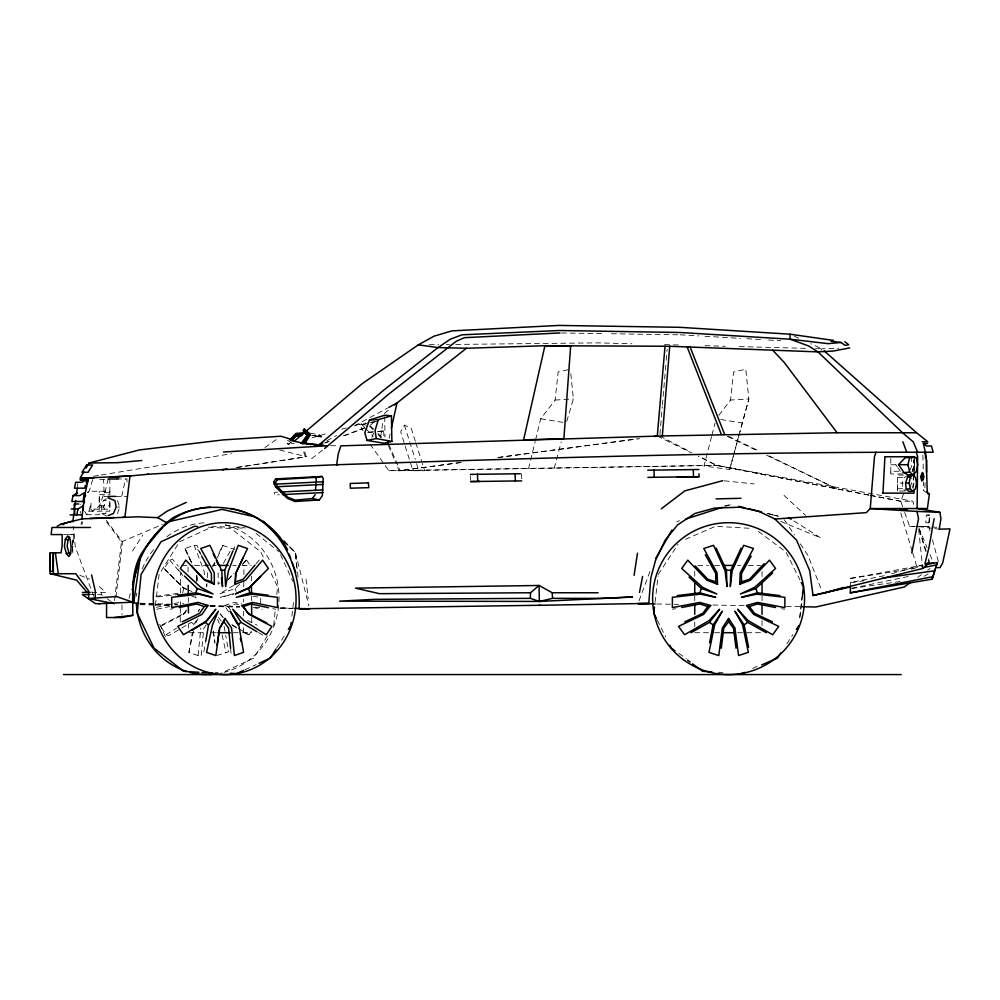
<?xml version="1.0" encoding="UTF-8"?>
<svg xmlns="http://www.w3.org/2000/svg" width="1000" height="1000" viewBox="0 0 1000 1000"><rect width="100%" height="100%" fill="white"/><g stroke="black" fill="none" stroke-linecap="round" stroke-linejoin="round"><path stroke-width="0.75" stroke-dasharray="5 3.75" d="M99.262 502.788L99.262 494.363L109.838 494.363L109.838 491.225L89.237 491.225L87.238 492.6M109.838 502.788L109.838 509.15L90.763 509.15L91.05 502.788L89.075 511.225L86.512 514.725L84.663 511.225L109.838 511.175L109.838 497.05M694.737 626.6L694.737 622.013M694.737 600.6L694.737 596.013M694.737 576.138L694.737 570.025M902.55 473.925L890.8 473.925L890.8 471.25L900.288 471.25L904.188 473.263M904.475 491.05L897.575 491.05L897.575 483.075L903.213 483.075M384.712 416.65L384.988 437.062M926.787 492.925L923.462 490.475L923.512 481.875M218.15 572.812L218.1 584.275L220.938 581.838M180.212 622.013L180.338 608.25M180.35 606.725L180.413 599.075M180.475 592.962L180.65 573.088M243.35 632.712L243.4 626.6M243.5 615.887L243.538 611.312M243.625 602.137L243.65 599.075M243.762 586.85L243.8 582.263M243.875 574.612L243.95 565.438M196.713 581.838L196.788 574.938M260.675 603.2L260.738 597.312L251.713 596.263M913.088 488.5L913.275 477.863M913.375 471.788L913.575 459.637M914.388 470.4L914.625 456.737L914.3 470.688M850.425 587.163L850.6 578.4L922.138 565.3M914.575 459.387L914.35 469.312M925.013 482.825L924.862 490.475L923.462 490.475M72.825 552.837L72.287 539.95M206.962 583.6L206.788 586.587L205.525 579.462M207.288 577.65L207.712 570.212M930 530.938L928.787 526.538L929.475 514.25M928.713 522.788L925.8 522.788L926.35 515.087L929.65 515.087L929.075 522.788L927.613 522.788M659.938 434.462L662.288 406.613M662.425 405.062L666.075 361.737M666.213 360.2L667.125 349.363M80.225 513.362L80.412 511.525M206.137 625L203.812 628.35L201.163 655.938L198.088 655.562L200.85 627.975M273.688 625.538L275.4 608.475M276.8 594.525L277.575 586.763L270.2 571.413M535.538 439.95L540.712 418.8L555.112 400.05L558.15 372L570.35 369.225M718.85 415.288L730.55 400.05L733.587 372L745.788 369.225L748.85 398.975L739.875 431.987M802.35 594.7L799.575 619.362L802.487 594.525M72.062 551.263L74 534.575L64.6 534.575M655.037 602.288L658.1 575.925M114.525 600.562L121.45 541.912L105.3 520.35M115.9 597.413L122.463 541.85L106.312 520.288M155.438 605.388L159.113 574.375L177.938 544.388M291.875 616.225L293.712 600.725M77.475 486.737L77.875 483.688M72.487 545.475L74 534.575L63.663 534.587M380.637 437.038L383.025 420.812M203.888 651.825L205.438 642.85M81.075 524.587L81.525 521.688M82.037 524.45L82.525 521.638M198.088 655.562L188.9 652.387L192.362 632.45M193.525 630.887L188.9 652.387M121.75 496.388L125.5 478.975M389.1 438.387L390.087 433.963M108.138 478.975L104.113 496.388L108.05 496.388M528.525 468.663L535.175 441.463M711.587 436.5L703.975 466.025L729.675 469.5L739.463 433.488M711.963 435.025L715.013 423.225M129.025 598.325L131.363 589.338M729.675 469.5L748.85 398.975L730.55 400.05M554.237 468.25L561.237 441.925M92.65 479.637L89.237 491.225L87.3 493.312M566.737 421.425L573.4 398.975L570.5 370.712M912.663 487.475L914 483.1M182.575 592.825L183.938 588.475L164.037 568.475L169.8 560.138L172.475 559.15L178.412 566.263M117.487 500.562L119.612 507.038L117.487 513.5L114.688 514.837M912.125 471.825L914.475 464.712L913.787 460.438M90.763 509.15L92.737 511.175L99.675 505.763L104.125 492.7L103.612 479.637M106.737 516.188L102.05 513.5L101.088 507.038L103.338 500.562L108.05 497.887M102.05 513.5L106.062 513.5L103.65 507.038L106.062 500.562L103.338 500.562M639.05 600.775L651.213 568.15M910.15 469.963L912.075 464.787L911.35 458.325M902.712 506.838L900.738 501.262L904.013 492.625M912.175 471.05L914.9 463.862M910.062 487.3L911.675 483.075L911.038 477.425M233.612 549.5L234.788 546.737M213.675 566.062L214.9 563.3M217.362 557.788L222.9 545.35L217.475 556.1M371.812 437.413L373.713 433.263M212.463 566.875L214.975 561.487M821.062 350.275L821.838 348.775L838.875 348.25M198.1 618.663L194.675 624.913L191.363 622.35L168.725 635.7L166.15 634.738L160.525 626.413L161.488 625.15L184.363 613.263L185.9 611.025M415.337 441.238L411.262 428.425L404.387 425.075L400.688 431.788L412.938 470.737L424.663 470.737L422.362 463.425M223.412 563.362L231.675 548.513L234.613 549.325M318.775 436.637L319.675 435L321.737 436.85L312.15 435.275M267.325 635.962L253.8 658.125L220.263 673.612M193.7 624.775L197.562 618.587M276.863 647.7L285.05 634.663M242.387 564.6L247.225 559.15L241.988 564.75M198.038 611.85L199.7 609.225L196.612 612.337M132.45 551.062L142.8 535.075M658.288 574.375L678.037 544.388M786.862 643.787L792.875 634.663M243.025 631.775L249.6 635.7L248.912 634.738L251.388 631.163M186.562 609.9L183.363 614.4L160.525 626.413M186.1 611.05L183.363 614.4L184.363 613.263M290.688 442.3L288.825 444.562L287.413 443.638L289.188 440.9M255.987 563.888L259.95 559.15M288.612 444.4L287.137 443.2L288.612 444.4L290.613 442.1M228.388 579.312L233.612 573.713M227.662 580.225L233.975 573.525M233.912 585.212L219.387 593.962L235.275 588.475L240.562 583.3M370.525 425.037L375.138 421.2M384.338 413.525L390.087 408.738M311.65 458.663L323.45 449.412M917.75 577.3L921.45 574.663M927.613 570.25L930.075 568.488M264.925 447.575L277.288 438.85M908.012 475.087L904.338 477.425L902.188 483.075L902.8 488.713L905.85 491.05M166.15 634.738L176.612 628.112M924.112 576.225L928.088 574.075M326.95 440.688L336.575 435.513M354.425 425.9L387.388 408.15M752.6 668.438L758.112 665.85M676.612 521.975L679.438 520.662M179.575 541.775L213.4 526.3L245.425 528.312M244.95 669.737L256.225 664.575M685.487 539.3L715.588 526.3L749.887 528.312M121.45 541.912L162.275 524.462M324.5 442.938L330.3 440.763M343.325 435.838L365.037 427.638M325.513 442.887L328.413 441.788M344.325 435.775L364.6 428.125M228.7 611.85L224.363 605.487L228.238 606.538L235.662 603.962L240.062 604.85M216.675 655.525L228.6 651.762L225.7 635.325M191.8 563.138L184.938 548.513L194.175 545.325L197.037 545.35L201.188 555.025M725.5 506.35L731.438 504.45L722.962 506.275M224.363 605.487L234.225 602.425L241.562 603.862M311.925 437.812L328.288 433.075M341.675 429.212L346.138 427.925M355.062 425.35L365.637 423.062M891.688 573.737L923.075 564.725M233.612 593.638L220.375 597.3L233.65 594.163M912.562 568.725L923.012 565.837M156.762 609.275L169.913 606.462M851.925 588.3L909.587 576.225M156.387 607.312L172.475 603.95M173.938 603.638L179.788 602.425L183.863 603.575M884.163 575.7L850.512 582.638L864.2 580.712M170.387 609.275L173.325 608.688M672.613 609.275L675.638 608.688M371.763 422.062L377.875 421.062M93.6 476.213L99.725 475.213M101.263 474.963L231.5 453.7M850.6 578.4L913.888 568.55M236.225 467.512L305.3 456.812L302.55 448.5M237.237 467.463L306.312 456.763L303.562 448.45M364.588 427.4L361.337 424.075L368.575 422.987M370.012 422.762L374.35 422.113M851.938 588.4L902.638 581.138M461.05 462.438L399.237 470.737L396.825 465.163M498.137 457.45L637.2 438.775M460.913 462.512L399.237 470.737L716.587 465.375L912.962 501.262L913.975 505.75M497.912 457.587L639.763 438.675M178.05 593.413L156.95 596.163L155 597.312L179 594.35M367.688 432.425L376.375 431.575M377.825 431.438L384.663 430.875L365.2 432.7M555.112 400.05L573.4 398.975M277.725 492.15L274.613 492.3L274.613 494.988L279.288 494.75M370.163 444.2L388.812 470.675L717.588 465.325M916.312 526.7L928.787 526.538M429.237 344.725L438.6 344.613M446.388 344.538L449.513 344.5M455.737 344.425L597.612 342.863L631.862 343.762M71.062 546.425L73.112 546.425M291.575 443.45L294.212 443.45M890.8 464.787L896.875 464.787M388.812 470.675L400.25 470.675L388.787 444.225M903.55 475.087L897.575 475.087L897.575 491.05M897.575 477.425L905.05 477.425M116.237 478.975L126.975 478.975L126.975 484.775M99.812 479.637L109.838 479.637L109.838 495.6M897.575 488.713L903.55 488.713M104.125 492.7L109.838 492.7M115.662 496.388L126.975 496.388M870.438 495.412L900.738 501.262L912.962 501.262M99.675 505.763L109.838 505.763M101.088 507.038L103.65 507.038M117.3 507.038L119.612 507.038M86.512 514.725L99.262 514.725L99.262 491.225M927.475 515.087L928.162 515.087M928.625 515.087L929.65 515.087M182.262 565.438L186.887 565.438M194.6 565.438L203.85 565.438M212.7 565.438L216.188 565.438M232.75 565.438L236.238 565.438M242 565.438L251.25 565.438M697.8 565.438L708.512 565.438M714.625 565.438L720.738 565.438M737.562 565.438L740.625 565.438M748.275 565.438L760.5 565.438M91.812 592.425L105.738 592.425L96.662 584.25M88.875 594.587L101.25 594.587L105.95 597.875M189.363 632.712L205.588 632.712M211.762 632.712L216.388 632.712M233.35 632.712L241.062 632.712M242.6 632.712L251.863 632.712M694.737 632.712L708.512 632.712M714.625 632.712L720.738 632.712M737.562 632.712L745.212 632.712M746.737 632.712L762.038 632.712M926.888 526.538L918.363 526.525L933.263 528.425M330.6 445.675L339.062 445.763M561.512 332.975L603.663 333.638M611.475 333.75L678.6 334.8M904.688 512.425L909.625 526.375L915.45 526.475M656.712 603.975L678.562 604.388M712.887 605.037L745.662 605.662M786.225 606.425L801.838 606.725M140.013 604.7L154.012 605.05M155.575 605.087L169.575 605.425M210.025 606.413L239.587 607.137M255.138 607.513L259.812 607.625M280.038 608.125L292.488 608.425M664.562 344.625L678.575 345M705.05 345.7L725.288 346.225M739.3 346.6L807.812 348.4M815.6 348.612L821.838 348.775L810.75 343.7M140.113 603.85L154.113 604.263M155.662 604.312L172.763 604.812M174.325 604.862L177.425 604.95M210.087 605.913L239.625 606.788M280.05 607.975L292.488 608.35L280.087 607.863M140.287 603.237L177.562 604.462M210.188 605.55L239.7 606.525M909.625 526.375L914.975 526.638M680.163 334.825L698.763 335.913M704.963 336.275L740.612 338.375M746.812 338.738L760.763 339.55M768.512 340.012L780.9 340.737M718.188 672.237L722.862 672.513M208.263 527.163L231.163 528.587L260.812 551.888L264.163 558.862M215.138 672.275L218.188 672.463M724.287 480.825L754.175 483.938M931.825 526.875L937.887 527.537M934.75 528.625L939.225 529.188M311.6 435.462L321.737 436.85L312.562 435.262M225.3 525.1L245.362 527.938M720.7 419.525L741.938 422.912M540.712 418.8L566.3 422.912M364.7 424.875L359.525 424.062L363.013 430.8M868.925 495.125L716.587 465.375L698.662 456.525M868.775 495.037L716.587 465.375L698.587 456.062M870.3 495.325L900.738 501.262M781.625 608.688L784.65 609.275M253.25 607.513L262.038 609.275M191.875 596.438L196.15 597.3L193.438 596.4M310.4 433.088L319.675 435M361.337 424.075L368.875 425.625M272.75 608.65L275.663 609.275M770.913 514.513L778.288 516.25M767.638 513.513L778.2 516.163M767.663 513.538L778.2 516.163M279.688 449.963L306.312 456.763M222.5 545.325L231.675 548.513M79.85 575.325L89.388 579.087M780.65 521.375L820.65 537.85L792.412 520.05M186.588 589.575L182.65 587.312L165.2 569.812M186.612 589.125L182.65 587.312L164.037 568.475M187.938 589.725L191.9 591.538M794.137 336.087L799.675 338.625M727.2 436.375L758.2 451.213M766.663 455.262L837.113 488.975L767.663 455.238M728.775 436.337L759.338 451.188M247.575 620.525L257.025 625.15M657.3 436.075L690.387 452.438M659.812 436.012L691.663 452.488M258.375 632.562L263.7 635.7M231.85 624.575L237.1 627.7M238.412 628.475L248.912 634.738M232.488 625.487L237.763 628.638M287.438 440.213L292.587 443.387M107.125 598.7L112.987 602.8M678.787 653.3L686.312 658.575M758.325 531.388L785.888 551.888L799.9 579.788M256.087 533.45L279.225 551.888M784.013 495.363L805.5 515.4M283.225 540.675L295.4 552.55L308.85 605.887M284.562 541.962L295.4 552.55L298.125 577.825M178.125 569.812L183.412 575M370.387 425.938L373.638 429.175M377.962 433.475L382.3 437.775M369.375 426L373.713 430.3M378.038 434.613L381.287 437.837M365.675 428.512L373.263 436.287M284.05 540.65L295.4 552.55L296.8 569.25M169.8 560.138L182.763 575.5M220.463 613.987L223.363 617.575M220.075 613.8L222.688 617.225M218.487 617.388L221.175 621.125M895.85 464.787L897.337 466.938M898.075 468.025L900.288 471.25M246.6 560.138L251.412 567.288M228.238 606.538L230.487 609.9M784.4 519.825L794.463 535.025M800.337 543.9L807.887 555.3L821.825 590.65M197.812 549.325L200.837 554.712M657.275 620.112L665.675 636.862M185.25 549.325L192.963 565.475M184.938 548.513L191.938 563.362M280.512 554.675L292.775 581.188M159.688 624.3L165.5 636.862M388.387 445.675L396.225 463.775M217.537 619.3L219.312 623.375M918.95 527.925L927.087 547.537M929.987 554.55L933.475 562.95M194.175 545.325L203.988 570.913L205.263 578.038M93.75 596.4L75.35 547.125L73.213 526.312M79.987 503.975L80.225 504.65M415.8 442.725L421.912 461.962M404.387 425.075L415.288 459.438M926.225 551.462L918.825 527.987L926.062 552.788M928.525 558.8L929.45 561.737M900.738 512.975L912.3 551.538M912.75 553.025L917.675 569.462M416.613 463.65L418.725 470.737M235.275 588.475L236.125 591.375M928.188 560.087L929.05 563M932.4 539.738L938.425 561.737M222.113 634.9L225.912 652.325M224.125 626.35L225.438 633.825M213.137 631.013L214.9 643.275M213.438 631.4L214.938 642.125M306.05 579.188L308.175 598.763M918.675 529.513L922.738 568.488M913.425 477.312L913.713 480.2M230.575 648.25L231.337 655.913M196.625 575.675L197.075 581.4M383.612 430.875L383.95 437.062M196.875 575.087L197.162 581.213M922.925 455.225L923.312 471.6M521.6 473.688L521.675 479.438M470.45 475.825L470.513 480.125M251.35 576.138L251.388 580.725M251.525 596.013L251.575 600.6M251.725 617.425L251.775 623.538M188.038 566.975L188.088 573.088M188.312 597.55L188.35 602.137M188.538 623.538L188.588 628.125M890.8 458.325L890.8 473.925M762.038 571.55L762.038 577.675M762.038 596.013L762.038 600.6M762.038 620.475L762.038 626.6M122 604.825L122 614.712M101.25 592.425L101.25 594.587M225.312 524.875A75.963 71.363 -85.6 0 1 278.8 604.125M278.663 605.688A75.963 71.363 -85.6 0 1 224 672.387M136.325 596.263A75.963 71.363 -85.6 0 1 136.5 593.125M142.188 569A75.963 71.363 -85.6 0 1 154.875 548.025M166.925 536.675A75.963 71.363 -85.6 0 1 206.8 522.712M318.675 435.062L317.762 436.7L320.725 436.912L318.675 435.062"/><path stroke-width="1.5" d="M87.163 592.425L76.662 580.163L50.225 573.713L50.225 552.8L61.062 552.8L62.138 545.475L62.175 534.575L51.125 534.575L51.913 527.463L90.438 527.463M694.737 614.362L694.737 605.188M694.737 592.962L694.737 583.787M716.162 548.112L726.438 570.212L726.975 586.587L725.125 570.913L713.562 545.325L703.763 548.513L717.05 572.812L717.562 584.275L715.738 581.838L715.763 573.55L705.337 554.712M53.2 552.8L53.062 571.3L50 571.3L50.225 552.8M530.413 598.35L374.038 599.35L339.575 601.15L539.35 601.438L552.575 598.35L602.312 598.35L632.525 597L539.35 601.438L530.413 598.35L530.475 592.762L539.075 585.475L552.2 592.762L598.175 592.762M914.062 490.15L914 493.188L882.425 493.113M914.287 476.475L914.375 471.925M925.188 564.75L937.362 562.513L932.138 579.188L850.325 592.85L850.438 587.013M391.887 441.375L391.45 415.838L384.712 415.225L369.438 420.037L364.8 432.7L367 440.438L384.288 443.25L391.887 441.375L376.275 438.575L367 440.438M925.512 458.363L925.638 452.238M926.5 472.312L926.75 459.975M74.475 503.975L74.475 514.038L74.475 503.975L78.612 503.975M741.1 548.112L730.825 570.212L730.288 586.587L732.138 570.913L743.7 545.325L753.5 548.513L740.212 572.812L739.688 584.275L750.4 580.225L769.5 560.138L775.55 568.475L754.688 587.312L740.438 593.962L755.95 588.475L772.688 572.925M882.95 493.188L884.925 456.688M315.538 489.963L316.312 479.05L315.087 477.375L277.25 479.65L275.65 478.875L273.65 482.238L275.5 486.875L287.4 498.363L294.975 501.512L319.35 499.938L322.35 495.613L323.237 478.462L321.925 476.475L275.65 478.875M260.613 576.4L248.487 588.475L235.238 593.962L249.775 587.312L268.387 568.475L262.625 560.138L245.675 580.225L235.125 584.275L236.038 572.812L247.488 548.513L238.25 545.325L228.438 570.913L225.637 586.587L224.725 570.212L233.012 550.875M655.15 603.938L637.987 603.612L648.787 603.4L650.8 577.913L655.512 560.438L665.238 540.087L677.663 524.837L694.938 513.475L714.5 508.1L739.9 507.212L758.637 511.275L774.938 519.025L796.562 540.087L809.725 570.75L813.037 595.525L850.037 587.013M925.337 452.238L923.363 443.525L926.637 446.012L931.45 446.012L933.162 452.238C734.25 451.85 535.413 458.075 336.65 464.75L338.225 453.975L340.875 445.85L662.325 435.938L669.75 346.287L817.95 351.887L833.612 351L849.725 347.912M669.75 346.287L665.025 346.25L657.3 436.075L654.2 436.488M148.312 474.237L129.987 475.975L124.913 517.188L122.812 517.275M85.225 493.975L83.8 498.9L83.2 510.075M654.488 606.938L653.775 613.138L656.575 618.725M802.487 594.525L803.4 586.763L801.3 582.575M291.137 622.438L290.775 625.538L288.325 629.45M721.263 648.275L723.737 628.35L728.612 621.65L728.612 618.462L734.925 627.95L738.562 655.525L748.35 652.325L742.562 624.725L734.875 611.15L744.15 624.862L748.587 647.275M65.325 539.188L64.388 546.4L66.413 553.6L68.812 556.5L70.75 553.475L71.062 546.425L70.15 539.2L67.613 536.225L65.325 539.188L67.987 539.95L69.938 537.362L67.613 536.225M67.987 539.95L67.138 546.4L68.963 552.837L70.325 554.612M932.138 579.188L937.362 562.513M72.812 521.763L73.825 514.15M75.037 505.012L75.65 500.438M76.463 494.35L77.263 488.263M57.2 526.2L60.812 524.275L82.013 518.875L83.125 505.213M217.1 645.212L219.2 629.888M140.087 557.975L133.812 602.125C128.162 557.25 163.525 508.5 210.45 507.113M923.1 478.9L921.787 481.037L920.638 476.775L922.25 472.512L923.325 474.65M921.712 476.788L923.037 473.288L923.975 476.788L922.663 480.288L921.712 476.788L920.638 476.775M634.087 575.3L637.5 553.175M205.7 641.35L208.55 624.913L218.375 611.175L212.512 624.775L206.588 652.387L215.825 655.562L219.725 627.975L225.012 618.462L231.562 627.95L234.412 655.525L243.588 652.325L238.713 624.725L230.162 611.15L237.05 623.612M934.112 518.763L928.975 547.413L924.987 563.625L933.475 562.95M912.85 491.213L910.263 488.837L909.2 483.1L910.263 477.35L912.85 474.975L915.438 477.35L916.513 483.1L915.438 488.837L912.85 491.213L909.025 491.463L906.225 489.113L905.575 483.1L907.537 477.137L910.8 474.825L912.85 474.975M639.475 592.475L642.6 576.425M709.6 642.85L713.088 624.913L722.325 611.175L714.675 624.775L708.975 652.387L718.787 655.562L722.325 627.975L728.612 618.462M911.775 553.025L918.538 518.65L916.95 511.425L870.25 508.562L866.325 512.625L774.938 519.025M73.012 495.6L71.85 501.475L83.162 501.475L84.262 492.738L79.725 495.6L73.012 495.6L77.55 492.738M76.8 514.888L77.975 509.012L82.513 506.15M387.775 444.288L388.438 441.337M391.4 428.062L397 402.975L466.438 348.263L544.925 345.725L665.025 346.25M85.412 485.262L84.738 488.175L74.488 488.175L75.662 482.287L81.812 482.287L86.75 479.438L86.088 482.35M235.125 584.275L235.613 573.55L243.325 557.4M912.812 474.712L907.9 474.837L904.1 472.688L898.525 464.663L905.337 457.587L916.25 457.587L917.675 464.712L916.25 471.788L912.812 474.712L909.712 472.075L907.938 464.712L909.712 457.587M132.537 584.85L138.787 560.887M83.6 500.4L88.5 478.1L94.362 477.65M177.85 595.175L195.875 592.825L197.162 588.475L184.462 576.038M391.45 415.838L378.35 419.637L375.05 430.487L376.275 438.575M677.225 595.6L699.912 592.825L701.312 588.475L689.038 577.075M219.412 628.35L223.938 621.65L225.012 618.462M875.962 452.238L874.475 456.675L870.25 508.562L927.412 508.525L929.412 493.738L927.9 493.738L927.225 491.275L926.15 456.675L924.562 452.238M86.8 483.488L88.3 479.588L80.138 479.762M301.15 443.562L307.062 435.312L303.275 430.75L304.163 429.05L310.413 434.613L304.812 443.738M751.175 556.05L741.5 573.55L741.525 581.838L739.688 584.275M83.8 498.9L85.688 495.5M308.675 433.5L304.938 429.775L304.025 431.4L307.762 435.05M319.35 499.938L312.35 498.562L295.275 500.138L288.15 497.45L277.738 487.05L275.45 482.812L277.25 479.65M655.662 558.425L671.963 530.075M301.288 435.375L302.188 433.825M83.8 471.887L80.025 478.212L83.488 478.212M86.075 468.088L89.087 463.013L139.312 449.95L223.425 439.888L281 436.238L289.8 438.925L291.562 440.662L301.725 442.9L323.775 445.325M302.738 444.137L309.262 433.663L304.163 429.05M276.038 649L270.312 658.125L259.037 663.288M780.85 652.913L777.412 658.125L761.65 664.938M796.312 629.45L798.888 625.538M192.037 630.2L205.2 622.35L215.825 609.225L207.138 620.662L183.512 634.738L177.738 626.413L201.988 614.4L208.062 605.487L204.188 606.538L199.7 613.263L182.15 621.85M699.912 592.825L715.738 597.3L700.35 594.163L672.375 597.312L672.387 607.612L699.675 602.425L710.688 605.487L707.738 606.538L702.9 613.263L684.762 621.85M312.35 498.562L315.2 494.637M690.925 632.737L709.55 622.35L719.638 609.225L709 620.662L684.587 634.738L678.525 626.413L703.575 614.4L710.688 605.487M292.538 440.05L297.188 434.425L303.062 433.825M146.525 546.462L161.962 527.938M163.9 525.612L166.788 522.15L222.113 509.4L253.925 516.613M255 565.075L243.1 579.312L235.712 581.838M290.287 440.238L296.025 433.462L306.225 432.55M292.613 439.8L295.613 436.337L301.788 435.625M290.212 439.762L294.312 435.163L302.062 434.513M287.587 549.913C267.95 508.212 211.05 496.188 172.5 518.038C159.562 527.863 149.412 541.062 140.75 554.712C130.488 573.525 133.012 594.712 132.8 615.3L122 617.537L106.562 617.537L106.562 603.688M764.188 563.625L749.412 579.312L741.525 581.838M293.938 441.45L362.362 383.562L418.325 344.837L433.988 336.2L451.9 330.875L559.025 325.425L679.613 327.312L789.975 334.188L833.375 340.4L830.987 341.163L841 342.475L845.062 345.375L848.688 344.762L844.8 341.712M314.275 444.738L318.712 445.125L383.913 390L438 347.587L450.35 339.212L462.013 334.812L559.612 330.513L679.963 332.488L790.138 339.2L828.088 343.65L841 342.475M394.7 404.9L397 402.975L388.762 407.413M324.637 448.488L388.363 394.412L456.188 341.312L464.375 337.688L559.95 332.95M661.3 508.8L684.85 490.85L722.788 480.675M237.738 624.862L241.062 622.35L257.05 631.775M910.362 582.6L904.212 587L815.875 607L801.838 606.725M744.15 624.862L747.712 622.35L766.338 632.737M82.013 518.875L138.262 516.838L157.688 517.663L167.2 511.1L186.275 502.388M300.725 442.962L318.712 445.125L322.837 442.912M243.538 670.387L236.5 673.612L230.4 673.225M741.575 673.612L744.438 672.375M108.075 515.65L113.45 513.5L116.15 507.038L114.887 500.562L108.05 497.887M318.712 445.125L321.613 444.038M267.95 595.175L249.85 592.825L236.275 597.3L251.925 594.163L277.425 597.312L277.512 607.612L252.638 602.425L241.775 605.487L243.45 606.538L250.837 603.962L268.363 607.712M780.037 595.6L757.35 592.825L741.525 597.3L756.912 594.163L784.887 597.312L784.875 607.612L757.588 602.425L746.562 605.487L749.525 606.538L757.4 603.962L775.562 607.513M685.5 519.138L722.537 507.287M66.413 553.6L68.963 552.837M822.938 593.475L843.863 587.463M926.062 563.862L929.05 563L922.738 568.488L813.037 595.525M73.213 520.9L60.812 524.275L63.888 524.525M922.387 567.812L936.15 564.975M179.175 607.513L196.762 603.962L204.188 606.538M850.325 592.85L932.463 576.763M681.7 607.513L699.862 603.962L707.738 606.538M227.025 468.95L222.413 469.663L337.688 464.688M882.438 578.15L934.125 570.875M315.087 477.375L321.925 476.475M114.162 617.537L132.8 615.3M904.1 472.688L909.712 472.075M50.225 573.737L75.763 573.713L88.625 590.925L88.625 598.55L116.5 596.538L132.8 602.188L98.912 603.713M141.738 460.513L117.4 462.7L89.087 463.013M80.375 479.95L86.75 479.438M906.225 489.113L910.263 488.837M147.312 474.3L223.425 469.6M223.425 452.025L327.625 445.75M82.338 478.212L129.987 475.975M110.025 477.188L119.275 476.65M109.925 477.125L131.025 475.913M274.225 484.2L322.962 481.775M275.738 486.8L322.962 484.45M280.85 491.987L322.987 489.9M282.413 494.588L322.987 492.575M647.85 477.375L699.013 476.688L698.975 473.812M369.438 420.037L378.35 419.637M647.75 470.2L698.913 469.513M479.825 481.438L470.525 481.562L521.7 480.875M470.425 474.387L520.3 473.738M114.15 517.587L89.688 518.413M662.325 435.938L837.113 432.762L916.55 432.762L927.85 441.812L922.225 441.812M716.062 498.9L740.975 498.288M81.337 478.212L88.15 478.075M914.625 456.737L885.45 456.763M539.025 605.312L648.787 603.4M540.037 605.262L299.088 608.8C301.275 564.7 277.812 516.175 230.637 508.488M677.3 476.987L699.013 476.688M530.475 592.762L379.525 593.675L355.475 588.138L539.075 585.475L539.35 601.438M923.363 443.525L927.537 443.525M108.138 478.975L118.338 478.975M905.575 483.1L909.2 483.1M108.05 496.388L115.662 496.388M71.237 509.012L73.925 509.012M74.963 509L77.713 509M70.062 514.888L81.325 514.888M204.988 565.438L208.075 565.438M218.863 565.438L228.125 565.438M723.8 565.438L732.975 565.438M937.463 567.612L940.025 567.612L942.712 562.95L950 528.875L939.225 529.188L940.938 518.837L939.9 512.325L917.113 508.525L917.625 456.675L916.35 452.238M220.6 570.212L224.725 570.212M726.438 570.212L730.825 570.212M82.312 592.425L90.262 592.425M88.875 594.587L82.312 594.587L95.45 603.675L99.925 603.675M217.925 632.712L230.263 632.712M722.275 632.712L734.513 632.712M63.5 674.575L901.225 674.575M898.525 464.663L907.938 464.712M300.1 608.737L309.6 608.85L294.062 608.337M466.438 348.263L438 347.587L418.325 344.837M688.6 346.887L687.125 346.85L721.338 434.4M132.513 602.975L138.725 603.175M916.95 511.425L939.9 512.325M711.95 671.862L702.6 671.312L692.575 663.863M197.575 526.5L194.525 526.3L160.987 541.775L141.1 574.375L137.213 613.138L153.975 648.025L183.612 671.312L198.888 672.275M201.938 672.463L212.625 673.125M907.537 477.137L910.263 477.35M306.875 444.1L311.312 444.487M899.412 508.575L907.075 509.575M88.625 598.525L114.162 603.65M738.975 506.337L745.013 507.85M748.025 508.6L761.6 512M195.875 592.825L212.062 597.3L198.775 594.163L171.688 597.312L171.8 607.612L198.2 602.425L208.062 605.487M273.65 482.238L275.45 482.812M715.738 581.838L707.85 579.312L695.188 565.862M221.475 577.65L222.512 586.587L221.838 570.913L209.938 545.325L200.75 548.513L214.275 572.812L214.338 584.275L211.488 581.838L204.05 579.312L191.488 565.862M197.162 588.475L213.038 593.962L200.8 587.312L180.212 568.475L185.825 560.138L204.762 580.225L214.338 584.275M701.312 588.475L716.825 593.962L702.575 587.312L681.712 568.475L687.763 560.138L706.862 580.225L717.562 584.275M772.487 621.85L754.362 613.263L749.525 606.538M266.9 623.05L248.062 613.263L243.45 606.538M157.688 517.663L166.5 522.663M303.275 430.75L307.613 435.487M788.562 517.625L791.125 519.237M709.55 622.35L713.088 624.913M675.037 650.825L671.275 648.025L669.875 645.238M687.562 660.138L690.075 662M205.2 622.35L208.55 624.913M309.262 433.663L310.413 434.613M296.025 433.462L297.188 434.425M824.137 350.825L916.55 432.762M304.938 429.775L308.863 433.888M294.312 435.163L295.613 436.337M263.312 521.237L279.9 537.438M772.562 350.062L784.163 362.375L837.113 432.762M241.775 605.487L249.062 614.4L271.913 626.413L266.275 634.738L244.025 620.662L232.725 609.225L241.062 622.35M746.562 605.487L753.688 614.4L778.737 626.413L772.675 634.738L748.263 620.662L737.625 609.225L747.712 622.35M728.612 621.65L733.525 628.337L736.05 648.25M223.938 621.65L228.612 628.337L230.575 648.25M201.6 556.05L211.425 573.55L211.488 581.838M213.225 553.638L215.062 557.788M216.3 560.55L218.137 564.688M917.638 452.238L913.225 441.812L902.5 432.762L817.95 351.887L808.75 346.025L790.138 339.2L789.975 334.188M690.075 346.938L724.613 434.312M902.887 441.812L906.762 452.238M289.113 554.113L290.65 558.312M292.175 562.513L295.738 572.312M755.95 588.475L757.35 592.825M248.487 588.475L249.85 592.825M927.225 491.275L927.9 493.738M91.575 574.95L95.275 591.05L95.275 598.55M240.362 638.312L240.95 641.3M55.362 552.8L58.3 573.737M552.2 592.762L552.575 598.35M693.263 469.75L693.525 476.938M653.962 469.95L654.225 477.125M515.1 473.938L515.363 481.112M477.5 474.125L477.75 481.312M251.438 585.312L251.5 592.962M251.6 603.663L251.688 614.362M188.2 585.312L188.275 594.487M188.375 605.188L188.45 612.837M84.35 498.875L84.362 502.812M762.038 583.787L762.038 592.962M762.038 605.188L762.038 614.362M53.362 552.8L53.362 573.737M213.15 674.287A75.963 71.363 -85.6 0 1 208.5 674.55M206.975 674.575A75.963 71.363 -85.6 0 1 189.988 672.387M186.975 671.525A75.963 71.363 -85.6 0 1 136.4 604.125M570.688 345.737L563.875 438.675L523.587 439.875L544.925 345.725L570.688 345.737M86.6 464.988L81.988 472.312L88.025 472.312L92.675 464.988L86.6 464.988M368.438 482.875L350.188 483.462L350.387 488.2L368.775 487.65L368.438 482.875M683.388 659.663A75.963 75.938 0 0 0 804.062 607.238A75.963 75.938 0 0 0 698.3 528.987A75.963 75.938 0 0 0 683.388 659.663M162.525 560.662A75.963 71.363 85.6 0 0 225.362 674.575A75.963 71.363 85.6 0 0 286.163 560.662A75.963 71.363 85.6 0 0 162.525 560.662"/></g></svg>
